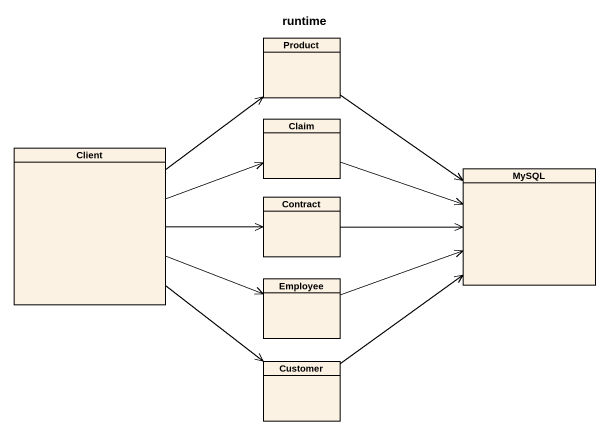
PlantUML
@startuml
title runtime
hide circle
hide empty members
class Product
class Claim
class Client
class MySQL
class Contract
class Employee
class Customer
Product --> MySQL
Claim -right-> MySQL
Client -up-> Product
Client -right-> Claim
Client -right-> Contract
Client -right-> Employee
Client --> Customer
Contract -right-> MySQL
Employee -right-> MySQL
Customer -up-> MySQL
@enduml
